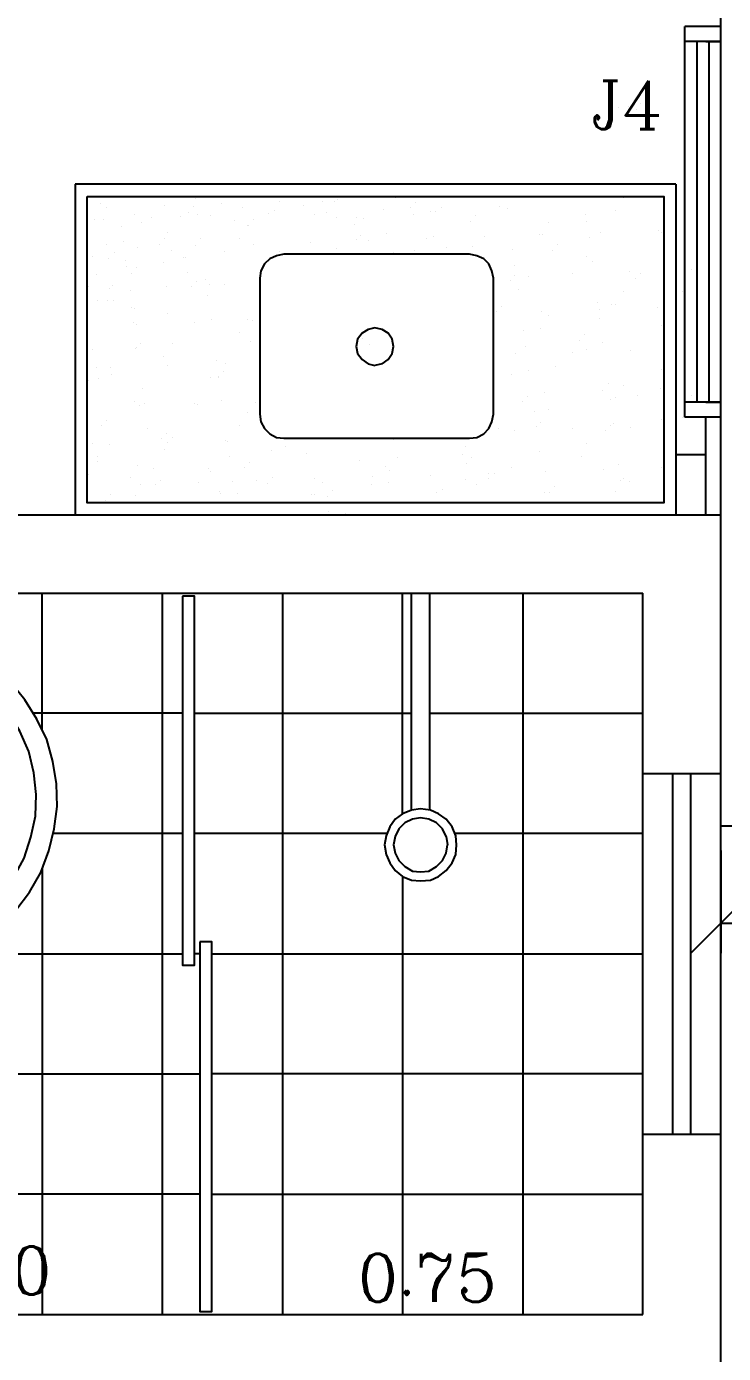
# Model space of a CAD drawing. Extents: x -7 to 295, y -11 to 39.
# Drawn here: x 194.559 to 195.719, y 19.782 to 21.989 of the extents above; entities that cross this region are included whole.
import ezdxf
from ezdxf.enums import TextEntityAlignment as Align

# ---------------------------------------------------------------- set-up
doc = ezdxf.new("R2010")
doc.units = 0
doc.header["$LTSCALE"] = 20
doc.layers.get('0').update_dxf_attribs({"linetype": 'CONTINUOUS'})
doc.layers.get('DEFPOINTS').update_dxf_attribs({"linetype": 'CONTINUOUS'})
for name, color, linetype in [('APARELHO', 1, 'CONTINUOUS'), ('CORTES', 6, 'CONTINUOUS'), ('COTAS', 244, 'CONTINUOUS'), ('EQUIPAMENTO', 244, 'CONTINUOUS'), ('JANELA', 5, 'CONTINUOUS'), ('MADEIRAME', 244, 'CONTINUOUS'), ('PAREDALV', 7, 'CONTINUOUS'), ('PAREDE', 250, 'CONTINUOUS'), ('PEN33', 7, 'CONTINUOUS'), ('PEN7', 7, 'CONTINUOUS'), ('PISO', 30, 'CONTINUOUS'), ('PORTA', 1, 'CONTINUOUS'), ('TEXTO', 244, 'CONTINUOUS'), ('VISTAP', 244, 'CONTINUOUS')]:
    doc.layers.add(name, color=color, linetype=linetype)
doc.styles.add('ROMANC', font='romanc.shx', dxfattribs={"height": 0.08})
doc.dimstyles.new('ROMANC', dxfattribs={"dimtxt": 0.1, "dimasz": 0.18, "dimexe": 0.05, "dimexo": 0.0625, "dimgap": 0.09, "dimtad": 0, "dimzin": 0, "dimtxsty": 'ROMANC', "dimblk1": 'NONE', "dimblk2": 'NONE', "dimsah": 1, "dimcen": 0.09, "dimclrd": 244, "dimclre": 244, "dimclrt": 244, "dimazin": 3, "dimtfac": 1, "dimtdec": 4, "dimtofl": 0, "dimtmove": 0, "dimatfit": 3, "dimtolj": 1, "dimtzin": 0})

# ---------------------------------------------------------------- blocks, each defined once
blk = doc.blocks.new('_OBLIQUE')
at = {"color": 0, "linetype": 'BYBLOCK'}
blk.add_line((-0.5, -0.5), (0.5, 0.5), dxfattribs=at)
blk = doc.blocks.new('*D239')
at = {"color": 244, "linetype": 'BYBLOCK'}
for p, q in [((163.8435, 24.6743), (164.9121, 24.6743)), ((164.8621, 24.6743), (164.8621, 20.7362)), ((164.8621, 16.3743), (164.8621, 20.3123)), ((163.8435, 16.3743), (164.9121, 16.3743))]:
    blk.add_line(p, q, dxfattribs=at)
at = {"layer": 'DEFPOINTS', "color": 0, "linetype": 'BYBLOCK'}
for p in [(163.781, 24.6743), (163.781, 16.3743), (164.8621, 16.3743)]:
    blk.add_point(p, dxfattribs=at)
at = {"color": 244, "linetype": 'BYBLOCK', "xscale": 0.1, "yscale": 0.1, "zscale": 0.1}
for p, rotation in [((164.8621, 24.6743), 90), ((164.8621, 16.3743), 270)]:
    blk.add_blockref('_OBLIQUE', p, dxfattribs=dict(at, rotation=rotation))
at = {"color": 244, "linetype": 'BYBLOCK', "insert": (164.8621, 20.5243), "char_height": 0.08, "attachment_point": 5, "rotation": 90, "style": 'ROMANC'}
blk.add_mtext('\\A1;8.30', dxfattribs=at)
blk = doc.blocks.new('*D220')
at = {"color": 244, "linetype": 'BYBLOCK'}
for p, q in [((159.456, 16.5318), (159.456, 16.6499)), ((160.456, 16.5568), (160.456, 16.6499)), ((159.456, 16.5999), (159.7441, 16.5999)), ((160.456, 16.5999), (160.1679, 16.5999))]:
    blk.add_line(p, q, dxfattribs=at)
at = {"layer": 'DEFPOINTS', "color": 0, "linetype": 'BYBLOCK'}
for p in [(163.651, 20.7802), (162.9335, 20.7243), (163.651, 20.7193), (160.456, 16.5999), (160.456, 16.4943), (159.456, 16.4693)]:
    blk.add_point(p, dxfattribs=at)
at = {"color": 244, "linetype": 'BYBLOCK', "xscale": 0.1, "yscale": 0.1, "zscale": 0.1, "rotation": 180}
blk.add_blockref('_OBLIQUE', (159.456, 16.5999), dxfattribs=at)
at = {"color": 244, "linetype": 'BYBLOCK', "xscale": 0.1, "yscale": 0.1, "zscale": 0.1}
blk.add_blockref('_OBLIQUE', (160.456, 16.5999), dxfattribs=at)
at = {"color": 244, "linetype": 'BYBLOCK', "char_height": 0.08, "attachment_point": 5, "style": 'ROMANC'}
for s, insert in [('\\A1;{0.75}', (163.2923, 20.7802)), ('\\A1;1.00', (159.956, 16.5999))]:
    blk.add_mtext(s, dxfattribs=dict(at, insert=insert))
blk = doc.blocks.new('*X54')
at = {"color": 0, "linetype": 'CONTINUOUS'}
for p, q in [((5.852, -1.3009), (5.852, -1.3009)), ((5.8871, -1.3094), (5.8871, -1.3094)), ((5.8891, -1.3039), (5.8891, -1.3039)), ((6.015, -1.31), (6.015, -1.31)), ((6.0448, -1.3037), (6.0448, -1.3037)), ((6.1171, -1.3029), (6.1171, -1.3029)), ((6.15, -1.3052), (6.15, -1.3052)), ((6.2005, -1.3034), (6.2005, -1.3034)), ((6.2809, -1.3035), (6.2809, -1.3035)), ((5.9576, -1.3383), (5.9576, -1.3383)), ((6.1606, -1.3428), (6.1606, -1.3428)), ((5.8324, -1.3674), (5.8324, -1.3674)), ((5.9547, -1.3563), (5.9547, -1.3563)), ((5.9668, -1.3468), (5.9668, -1.3468)), ((5.9882, -1.3671), (5.9882, -1.3671)), ((6.0856, -1.3546), (6.0856, -1.3546)), ((6.1439, -1.3668), (6.1439, -1.3668)), ((6.2135, -1.3552), (6.2135, -1.3552)), ((6.2996, -1.3665), (6.2996, -1.3665)), ((5.8535, -1.3808), (5.8535, -1.3808)), ((6.0092, -1.3805), (6.0092, -1.3805)), ((6.0103, -1.3867), (6.0103, -1.3867)), ((6.1649, -1.3802), (6.1649, -1.3802)), ((6.1672, -1.3888), (6.1672, -1.3888)), ((6.2079, -1.3835), (6.2079, -1.3835)), ((6.2104, -1.3884), (6.2104, -1.3884)), ((6.2758, -1.3746), (6.2758, -1.3746)), ((6.3018, -1.3711), (6.3018, -1.3711)), ((6.3206, -1.3799), (6.3206, -1.3799)), ((5.8902, -1.4058), (5.8902, -1.4058)), ((6.0066, -1.41), (6.0066, -1.41)), ((6.0181, -1.4064), (6.0181, -1.4064)), ((6.0327, -1.4066), (6.0327, -1.4066)), ((6.0733, -1.4012), (6.0733, -1.4012)), ((6.1412, -1.3923), (6.1412, -1.3923)), ((6.1532, -1.4015), (6.1532, -1.4015)), ((6.2196, -1.3968), (6.2196, -1.3968)), ((6.284, -1.3998), (6.284, -1.3998)), ((5.86, -1.4305), (5.86, -1.4305)), ((5.872, -1.4277), (5.872, -1.4277)), ((5.8981, -1.4243), (5.8981, -1.4243)), ((5.9294, -1.4291), (5.9294, -1.4291)), ((5.9387, -1.4189), (5.9387, -1.4189)), ((6.0601, -1.4323), (6.0601, -1.4323)), ((6.0851, -1.4289), (6.0851, -1.4289)), ((6.2408, -1.4286), (6.2408, -1.4286)), ((5.9578, -1.4526), (5.9578, -1.4526)), ((6.0693, -1.4407), (6.0693, -1.4407)), ((6.0887, -1.451), (6.0887, -1.451)), ((6.2166, -1.4516), (6.2166, -1.4516)), ((6.2631, -1.4367), (6.2631, -1.4367)), ((5.9098, -1.4761), (5.9098, -1.4761)), ((5.8728, -1.4926), (5.8728, -1.4926)), ((5.919, -1.4846), (5.919, -1.4846)), ((6.0285, -1.4923), (6.0285, -1.4923)), ((6.1128, -1.4806), (6.1128, -1.4806)), ((6.1563, -1.4978), (6.1563, -1.4978)), ((6.1842, -1.492), (6.1842, -1.492)), ((6.2872, -1.4962), (6.2872, -1.4962)), ((6.3129, -1.4823), (6.3129, -1.4823)), ((6.3219, -1.4979), (6.3219, -1.4979)), ((6.3221, -1.4907), (6.3221, -1.4907)), ((5.8934, -1.5021), (5.8934, -1.5021)), ((5.8939, -1.506), (5.8939, -1.506)), ((6.0213, -1.5027), (6.0213, -1.5027)), ((6.0496, -1.5057), (6.0496, -1.5057)), ((6.1873, -1.5157), (6.1873, -1.5157)), ((6.2053, -1.5054), (6.2053, -1.5054)), ((6.2133, -1.5122), (6.2133, -1.5122)), ((6.254, -1.5069), (6.254, -1.5069)), ((5.9625, -1.5244), (5.9625, -1.5244)), ((5.9848, -1.5423), (5.9848, -1.5423)), ((6.0527, -1.5334), (6.0527, -1.5334)), ((6.0788, -1.53), (6.0788, -1.53)), ((6.1194, -1.5246), (6.1194, -1.5246)), ((6.1625, -1.5262), (6.1625, -1.5262)), ((6.1718, -1.5346), (6.1718, -1.5346)), ((5.8502, -1.56), (5.8502, -1.56)), ((5.9181, -1.5511), (5.9181, -1.5511)), ((5.9442, -1.5477), (5.9442, -1.5477)), ((5.961, -1.549), (5.961, -1.549)), ((5.9698, -1.5543), (5.9698, -1.5543)), ((6.0919, -1.5473), (6.0919, -1.5473)), ((6.1255, -1.5541), (6.1255, -1.5541)), ((6.2198, -1.5479), (6.2198, -1.5479)), ((6.2812, -1.5538), (6.2812, -1.5538)), ((6.0122, -1.57), (6.0122, -1.57)), ((6.0215, -1.5785), (6.0215, -1.5785)), ((6.2153, -1.5745), (6.2153, -1.5745)), ((5.8965, -1.5984), (5.8965, -1.5984)), ((6.2903, -1.5925), (6.2903, -1.5925)), ((5.8619, -1.6139), (5.8619, -1.6139)), ((5.8712, -1.6224), (5.8712, -1.6224)), ((5.9132, -1.6178), (5.9132, -1.6178)), ((6.2457, -1.6306), (6.2457, -1.6306)), ((6.265, -1.6201), (6.265, -1.6201)), ((6.2742, -1.6285), (6.2742, -1.6285)), ((6.3001, -1.6303), (6.3001, -1.6303)), ((6.2334, -1.639), (6.2334, -1.639)), ((6.2594, -1.6356), (6.2594, -1.6356)), ((5.9147, -1.6622), (5.9147, -1.6622)), ((6.3177, -1.6684), (6.3177, -1.6684)), ((5.8545, -1.6798), (5.8545, -1.6798)), ((5.8557, -1.6888), (5.8557, -1.6888)), ((5.8963, -1.6834), (5.8963, -1.6834)), ((5.8997, -1.6948), (5.8997, -1.6948)), ((6.2935, -1.6889), (6.2935, -1.6889)), ((6.3216, -1.679), (6.3216, -1.679)), ((6.265, -1.7424), (6.265, -1.7424)), ((5.8322, -1.7465), (5.8322, -1.7465)), ((6.2795, -1.7624), (6.2795, -1.7624)), ((6.2861, -1.7558), (6.2861, -1.7558)), ((6.3055, -1.759), (6.3055, -1.759)), ((6.2966, -1.7852), (6.2966, -1.7852)), ((5.8668, -1.8), (5.8668, -1.8)), ((5.8949, -1.805), (5.8949, -1.805)), ((5.9028, -1.7911), (5.9028, -1.7911)), ((6.0669, -1.8017), (6.0669, -1.8017)), ((6.077, -1.7891), (6.077, -1.7891)), ((6.2699, -1.8062), (6.2699, -1.8062)), ((5.8758, -1.8156), (5.8758, -1.8156)), ((5.9018, -1.8122), (5.9018, -1.8122)), ((6.0761, -1.8102), (6.0761, -1.8102)), ((5.8354, -1.8429), (5.8354, -1.8429)), ((5.9166, -1.8456), (5.9166, -1.8456)), ((5.9258, -1.8541), (5.9258, -1.8541)), ((6.3197, -1.8518), (6.3197, -1.8518)), ((5.8383, -1.8685), (5.8383, -1.8685)), ((6.3054, -1.8676), (6.3054, -1.8676)), ((6.3289, -1.8602), (6.3289, -1.8602)), ((5.8593, -1.8819), (5.8593, -1.8819)), ((5.906, -1.8875), (5.906, -1.8875)), ((6.2577, -1.8948), (6.2577, -1.8948)), ((6.2998, -1.8815), (6.2998, -1.8815)), ((6.3256, -1.8858), (6.3256, -1.8858)), ((6.3265, -1.881), (6.3265, -1.881)), ((5.8385, -1.9392), (5.8385, -1.9392)), ((5.9219, -1.939), (5.9219, -1.939)), ((6.2324, -1.9333), (6.2324, -1.9333)), ((6.2467, -1.9297), (6.2467, -1.9297)), ((5.8539, -1.9479), (5.8539, -1.9479)), ((5.8688, -1.9834), (5.8688, -1.9834)), ((5.9091, -1.9838), (5.9091, -1.9838)), ((6.037, -1.9844), (6.037, -1.9844)), ((6.1721, -1.9796), (6.1721, -1.9796)), ((6.3029, -1.9779), (6.3029, -1.9779)), ((5.878, -1.9919), (5.878, -1.9919)), ((5.8786, -1.9937), (5.8786, -1.9937)), ((5.8997, -2.0071), (5.8997, -2.0071)), ((6.0344, -1.9934), (6.0344, -1.9934)), ((6.0554, -2.0068), (6.0554, -2.0068)), ((6.0718, -1.9878), (6.0718, -1.9878)), ((6.1901, -1.9931), (6.1901, -1.9931)), ((6.2111, -2.0065), (6.2111, -2.0065)), ((6.2719, -1.9896), (6.2719, -1.9896)), ((6.2811, -1.998), (6.2811, -1.998)), ((5.9767, -2.0307), (5.9767, -2.0307)), ((6.1076, -2.029), (6.1076, -2.029)), ((6.2355, -2.0296), (6.2355, -2.0296)), ((6.2371, -2.0269), (6.2371, -2.0269)), ((6.2632, -2.0235), (6.2632, -2.0235)), ((6.3038, -2.0182), (6.3038, -2.0182)), ((5.8417, -2.0356), (5.8417, -2.0356)), ((5.9215, -2.0317), (5.9215, -2.0317)), ((6.1025, -2.0447), (6.1025, -2.0447)), ((6.1216, -2.0334), (6.1216, -2.0334)), ((6.1286, -2.0412), (6.1286, -2.0412)), ((6.1308, -2.0419), (6.1308, -2.0419)), ((6.1692, -2.0359), (6.1692, -2.0359)), ((6.3246, -2.0379), (6.3246, -2.0379)), ((5.9, -2.0713), (5.9, -2.0713)), ((5.9679, -2.0624), (5.9679, -2.0624)), ((5.9756, -2.0555), (5.9756, -2.0555)), ((5.994, -2.0589), (5.994, -2.0589)), ((6.0346, -2.0536), (6.0346, -2.0536)), ((6.1313, -2.0552), (6.1313, -2.0552)), ((6.287, -2.0549), (6.287, -2.0549)), ((6.3061, -2.0742), (6.3061, -2.0742)), ((5.8334, -2.0801), (5.8334, -2.0801)), ((5.8594, -2.0767), (5.8594, -2.0767)), ((5.9123, -2.0801), (5.9123, -2.0801)), ((5.9712, -2.0773), (5.9712, -2.0773)), ((5.9805, -2.0858), (5.9805, -2.0858)), ((6.0402, -2.0808), (6.0402, -2.0808)), ((6.1743, -2.0817), (6.1743, -2.0817)), ((6.1752, -2.0759), (6.1752, -2.0759)), ((5.919, -2.1189), (5.919, -2.1189)), ((6.0747, -2.1186), (6.0747, -2.1186)), ((6.2304, -2.1183), (6.2304, -2.1183)), ((5.8302, -2.1297), (5.8302, -2.1297)), ((5.8448, -2.1319), (5.8448, -2.1319)), ((5.9401, -2.1323), (5.9401, -2.1323)), ((5.9799, -2.127), (5.9799, -2.127)), ((6.024, -2.1256), (6.024, -2.1256)), ((6.0958, -2.132), (6.0958, -2.132)), ((6.1108, -2.1254), (6.1108, -2.1254)), ((6.224, -2.1273), (6.224, -2.1273)), ((6.2333, -2.1358), (6.2333, -2.1358)), ((6.2387, -2.126), (6.2387, -2.126)), ((6.2515, -2.1317), (6.2515, -2.1317)), ((6.2153, -2.1593), (6.2153, -2.1593)), ((6.2832, -2.1503), (6.2832, -2.1503)), ((6.3093, -2.1469), (6.3093, -2.1469)), ((5.8603, -2.1809), (5.8603, -2.1809)), ((5.8737, -2.1695), (5.8737, -2.1695)), ((5.9154, -2.1765), (5.9154, -2.1765)), ((6.016, -2.1807), (6.016, -2.1807)), ((6.0401, -2.1823), (6.0401, -2.1823)), ((6.0433, -2.1771), (6.0433, -2.1771)), ((6.0737, -2.1712), (6.0737, -2.1712)), ((6.0807, -2.177), (6.0807, -2.177)), ((6.0829, -2.1797), (6.0829, -2.1797)), ((6.1486, -2.168), (6.1486, -2.168)), ((6.1717, -2.1804), (6.1717, -2.1804)), ((6.1747, -2.1646), (6.1747, -2.1646)), ((6.1784, -2.1722), (6.1784, -2.1722)), ((6.2768, -2.1757), (6.2768, -2.1757)), ((6.3092, -2.1706), (6.3092, -2.1706)), ((6.3274, -2.1801), (6.3274, -2.1801)), ((5.8795, -2.2035), (5.8795, -2.2035)), ((5.9055, -2.2001), (5.9055, -2.2001)), ((5.9461, -2.1947), (5.9461, -2.1947)), ((6.014, -2.1858), (6.014, -2.1858)), ((5.848, -2.2282), (5.848, -2.2282)), ((5.9234, -2.2151), (5.9234, -2.2151)), ((5.9326, -2.2236), (5.9326, -2.2236)), ((5.983, -2.2234), (5.983, -2.2234)), ((6.1139, -2.2217), (6.1139, -2.2217)), ((6.1264, -2.2195), (6.1264, -2.2195)), ((6.2418, -2.2223), (6.2418, -2.2223)), ((6.3265, -2.2213), (6.3265, -2.2213)), ((5.9594, -2.2441), (5.9594, -2.2441)), ((6.1151, -2.2438), (6.1151, -2.2438)), ((6.2708, -2.2435), (6.2708, -2.2435)), ((6.3357, -2.2297), (6.3357, -2.2297)), ((5.9805, -2.2575), (5.9805, -2.2575)), ((6.1362, -2.2572), (6.1362, -2.2572)), ((6.2919, -2.2569), (6.2919, -2.2569))]:
    blk.add_line(p, q, dxfattribs=at)
blk = doc.blocks.new('*D230')
at = {"layer": 'DEFPOINTS', "color": 0, "linetype": 'BYBLOCK'}
for p in [(163.651, 20.7921), (161.451, 20.7193), (163.651, 20.7193)]:
    blk.add_point(p, dxfattribs=at)
at = {"color": 244, "linetype": 'BYBLOCK', "insert": (162.551, 20.7921), "char_height": 0.08, "attachment_point": 5, "style": 'ROMANC'}
blk.add_mtext('\\A1;2.20', dxfattribs=at)
blk = doc.blocks.new('*D243')
at = {"layer": 'DEFPOINTS', "color": 0, "linetype": 'BYBLOCK'}
for p in [(163.651, 20.7802), (162.9335, 20.7243), (163.651, 20.7193)]:
    blk.add_point(p, dxfattribs=at)
at = {"color": 244, "linetype": 'BYBLOCK', "insert": (163.2923, 20.7802), "char_height": 0.08, "attachment_point": 5, "style": 'ROMANC'}
blk.add_mtext('\\A1;{0.75}', dxfattribs=at)
blk = doc.blocks.new('*D240')
at = {"color": 244, "linetype": 'BYBLOCK'}
for p, q in [((163.781, 21.4911), (163.781, 21.32)), ((164.4711, 21.4911), (164.4711, 21.32)), ((163.781, 21.37), (163.9142, 21.37)), ((164.4711, 21.37), (164.338, 21.37))]:
    blk.add_line(p, q, dxfattribs=at)
at = {"layer": 'DEFPOINTS', "color": 0, "linetype": 'BYBLOCK'}
for p in [(163.781, 21.5536), (164.4711, 21.5536), (164.4711, 21.37)]:
    blk.add_point(p, dxfattribs=at)
at = {"color": 244, "linetype": 'BYBLOCK', "xscale": 0.1, "yscale": 0.1, "zscale": 0.1, "rotation": 180}
blk.add_blockref('_OBLIQUE', (163.781, 21.37), dxfattribs=at)
at = {"color": 244, "linetype": 'BYBLOCK', "xscale": 0.1, "yscale": 0.1, "zscale": 0.1}
blk.add_blockref('_OBLIQUE', (164.4711, 21.37), dxfattribs=at)
at = {"color": 244, "linetype": 'BYBLOCK', "insert": (164.1261, 21.37), "char_height": 0.08, "attachment_point": 5, "style": 'ROMANC'}
blk.add_mtext('\\A1;{0,70}', dxfattribs=at)
blk = doc.blocks.new('*D221')
at = {"color": 244, "linetype": 'BYBLOCK'}
for p, q in [((157.781, 25.2464), (157.781, 25.519)), ((163.781, 25.2464), (163.781, 25.519)), ((157.781, 25.469), (160.5691, 25.469)), ((163.781, 25.469), (160.9929, 25.469)), ((164.5336, 23.7859), (164.6638, 23.7859)), ((164.6138, 23.7859), (164.6138, 22.8708)), ((164.6138, 21.5319), (164.6138, 22.447)), ((164.5336, 21.5319), (164.6638, 21.5319))]:
    blk.add_line(p, q, dxfattribs=at)
at = {"layer": 'DEFPOINTS', "color": 0, "linetype": 'BYBLOCK'}
for p in [(163.781, 25.469), (157.781, 25.1839), (163.781, 25.1839), (164.4711, 23.7859), (164.4711, 21.5319), (164.6138, 21.5319)]:
    blk.add_point(p, dxfattribs=at)
at = {"color": 244, "linetype": 'BYBLOCK', "xscale": 0.1, "yscale": 0.1, "zscale": 0.1}
for p, rotation in [((157.781, 25.469), 180), ((164.6138, 23.7859), 90), ((164.6138, 21.5319), 270)]:
    blk.add_blockref('_OBLIQUE', p, dxfattribs=dict(at, rotation=rotation))
blk.add_blockref('_OBLIQUE', (163.781, 25.469), dxfattribs=at)
at = {"color": 244, "linetype": 'BYBLOCK', "insert": (160.781, 25.469), "char_height": 0.08, "attachment_point": 5, "style": 'ROMANC'}
blk.add_mtext('\\A1;6.00', dxfattribs=at)
at = {"color": 244, "linetype": 'BYBLOCK', "insert": (164.6138, 22.6589), "char_height": 0.08, "attachment_point": 5, "rotation": 90, "style": 'ROMANC'}
blk.add_mtext('\\A1;2.25', dxfattribs=at)

msp = doc.modelspace()

# ---------------------------------------------------------------- linework, layer by layer
at = {"layer": 'APARELHO', "color": 244}
for points in [[(195.2001, 20.6854), (195.2001, 21.0467)], [(195.2301, 21.0467), (195.2301, 20.6854)], [(194.5413, 20.5192), (194.5638, 20.5492), (194.5826, 20.5817), (194.5963, 20.6179), (194.6051, 20.6542), (194.6101, 20.6917), (194.6088, 20.7292), (194.6026, 20.7667), (194.5926, 20.8029), (194.5763, 20.8367), (194.5563, 20.8692), (194.5326, 20.8979)], [(194.5163, 20.5442), (194.5376, 20.5742), (194.5551, 20.6054), (194.5663, 20.6404), (194.5738, 20.6754), (194.5751, 20.7117), (194.5713, 20.7479), (194.5626, 20.7829), (194.5476, 20.8167), (194.5288, 20.8479)], [(195.2751, 20.6279), (195.2738, 20.6429), (195.2676, 20.6579), (195.2576, 20.6704), (195.2451, 20.6792), (195.2313, 20.6854), (195.2151, 20.6879), (195.2001, 20.6854), (195.1851, 20.6792), (195.1726, 20.6704), (195.1638, 20.6579), (195.1576, 20.6429), (195.1551, 20.6279), (195.1576, 20.6117), (195.1638, 20.5979), (195.1726, 20.5854), (195.1851, 20.5754), (195.2001, 20.5692), (195.2151, 20.5679), (195.2313, 20.5692), (195.2451, 20.5754), (195.2576, 20.5854), (195.2676, 20.5979), (195.2738, 20.6117), (195.2751, 20.6279)], [(195.2576, 20.6417), (195.2513, 20.6542), (195.2413, 20.6642), (195.2288, 20.6704), (195.2151, 20.6729), (195.2013, 20.6704), (195.1888, 20.6642), (195.1788, 20.6542), (195.1726, 20.6417), (195.1701, 20.6279), (195.1726, 20.6142), (195.1788, 20.6017), (195.1888, 20.5917), (195.2013, 20.5842), (195.2151, 20.5829), (195.2288, 20.5842), (195.2413, 20.5917), (195.2513, 20.6017), (195.2576, 20.6142), (195.2601, 20.6279)], [(195.2576, 20.6417), (195.2601, 20.6279)]]:
    msp.add_lwpolyline(points, dxfattribs=at)
at = {"layer": 'EQUIPAMENTO', "color": 30, "linetype": 'CONTINUOUS'}
for points in [[(195.5454, 21.8543), (195.5454, 21.8543)], [(195.5607, 21.8568), (195.5607, 21.8568)], [(195.5816, 21.8605), (195.5816, 21.8605)], [(195.5741, 21.8518), (195.5741, 21.8518)], [(195.5907, 21.8505), (195.5907, 21.8505)], [(194.6401, 21.7267), (194.6401, 21.1767)], [(195.6401, 21.7267), (194.6401, 21.7267)], [(195.6401, 21.7267), (195.6401, 21.2767)], [(194.6601, 21.7067), (195.6201, 21.7067), (195.6201, 21.1967), (194.6601, 21.1967), (194.6601, 21.7067)], [(194.7313, 21.7054), (194.7313, 21.7054)], [(194.6826, 21.6942), (194.6826, 21.6942)], [(194.8288, 21.6804), (194.8288, 21.6804)], [(194.8363, 21.6904), (194.8363, 21.6904)], [(194.9188, 21.6879), (194.9188, 21.6879)], [(194.9613, 21.6779), (194.9613, 21.6779)], [(195.0201, 21.6917), (195.0201, 21.6917)], [(195.0576, 21.6804), (195.0576, 21.6804)], [(195.0713, 21.6979), (195.0713, 21.6979)], [(195.1538, 21.6842), (195.1538, 21.6842)], [(195.1976, 21.6879), (195.1976, 21.6879)], [(195.2063, 21.6967), (195.2063, 21.6967)], [(195.2501, 21.6879), (195.2501, 21.6879)], [(195.3463, 21.6904), (195.3463, 21.6904)], [(194.6713, 21.6679), (194.6713, 21.6679)], [(194.6863, 21.6679), (194.6863, 21.6679)], [(194.7676, 21.6717), (194.7676, 21.6717)], [(194.8151, 21.6729), (194.8151, 21.6729)], [(194.8651, 21.6742), (194.8651, 21.6742)], [(194.9051, 21.6667), (194.9051, 21.6667)], [(195.0751, 21.6717), (195.0751, 21.6717)], [(195.1076, 21.6717), (195.1076, 21.6717)], [(195.2026, 21.6767), (195.2026, 21.6767)], [(194.7888, 21.6367), (194.7888, 21.6367)], [(194.7938, 21.6467), (194.7938, 21.6467)], [(195.1576, 21.6442), (195.1576, 21.6442)], [(194.6913, 21.6267), (194.6913, 21.6267)], [(194.7801, 21.6267), (194.7801, 21.6267)], [(195.1701, 21.6129), (195.1701, 21.6129)], [(195.2051, 21.6167), (195.2051, 21.6167)], [(194.6688, 21.6067), (194.6688, 21.6067)], [(194.7238, 21.6004), (194.7238, 21.6004)], [(194.8201, 21.6042), (194.8201, 21.6042)], [(194.8238, 21.6054), (194.8238, 21.6054)], [(194.9476, 21.3442), (194.9488, 21.3317), (194.9551, 21.3204), (194.9638, 21.3117), (194.9751, 21.3054), (194.9876, 21.3042), (195.2963, 21.3042), (195.3088, 21.3054), (195.3201, 21.3117), (195.3288, 21.3204), (195.3338, 21.3317), (195.3363, 21.3442), (195.3363, 21.5704), (195.3338, 21.5829), (195.3288, 21.5942), (195.3201, 21.6029), (195.3088, 21.6079), (195.2963, 21.6104), (194.9876, 21.6104), (194.9751, 21.6079), (194.9638, 21.6029), (194.9551, 21.5942), (194.9488, 21.5829), (194.9476, 21.5704), (194.9476, 21.3442)], [(195.0126, 21.6104), (195.0126, 21.6104)], [(194.7338, 21.5779), (194.7338, 21.5779)], [(194.7426, 21.5879), (194.7426, 21.5879)], [(194.8276, 21.5792), (194.8276, 21.5792)], [(194.7013, 21.5592), (194.7013, 21.5592)], [(194.7326, 21.5504), (194.7326, 21.5504)], [(194.6763, 21.5329), (194.6763, 21.5329)], [(194.6938, 21.5342), (194.6938, 21.5342)], [(194.7038, 21.5329), (194.7038, 21.5329)], [(195.1513, 21.4279), (195.1613, 21.4354), (195.1676, 21.4454), (195.1701, 21.4567), (195.1676, 21.4692), (195.1613, 21.4792), (195.1513, 21.4854), (195.1388, 21.4879), (195.1276, 21.4854), (195.1176, 21.4792), (195.1101, 21.4692), (195.1076, 21.4567), (195.1101, 21.4454), (195.1176, 21.4354), (195.1276, 21.4279), (195.1388, 21.4254)], [(194.6688, 21.4517), (194.6688, 21.4517)], [(195.1513, 21.4279), (195.1388, 21.4254)], [(194.6788, 21.4029), (194.6788, 21.4029)], [(194.6838, 21.3254), (194.6838, 21.3254)], [(194.6926, 21.3342), (194.6926, 21.3342)], [(194.6688, 21.2954), (194.6688, 21.2954)], [(194.9663, 21.2842), (194.9663, 21.2842)], [(195.1701, 21.3017), (195.1701, 21.3017)], [(194.6776, 21.2742), (194.6776, 21.2742)], [(194.7326, 21.2392), (194.7326, 21.2392)], [(194.9688, 21.2392), (194.9688, 21.2392)], [(195.3288, 21.2367), (195.3288, 21.2367)], [(195.3376, 21.2454), (195.3376, 21.2454)], [(194.7826, 21.2342), (194.7826, 21.2342)], [(194.9601, 21.2292), (194.9601, 21.2292)], [(195.1326, 21.2267), (195.1326, 21.2267)], [(195.3076, 21.2267), (195.3076, 21.2267)], [(195.5632, 21.232), (195.5632, 21.232)]]:
    msp.add_lwpolyline(points, dxfattribs=at)
at = {"layer": 'JANELA'}
for p, q in [((195.675, 21.9642), (195.675, 21.3642)), ((195.695, 21.9642), (195.695, 21.3642)), ((195.6351, 20.1467), (195.6351, 20.7467)), ((195.6651, 20.1467), (195.6651, 20.7467))]:
    msp.add_line(p, q, dxfattribs=at)
at = {"layer": 'JANELA', "color": 244}
for p, q in [((195.5851, 20.1467), (195.5851, 20.7467)), ((195.7151, 20.1467), (195.7151, 20.7467))]:
    msp.add_line(p, q, dxfattribs=at)
at = {"layer": 'PAREDALV'}
for p, q in [((193.2551, 21.1767), (195.7151, 21.1767)), ((195.7151, 20.7467), (195.7151, 21.1767)), ((193.3851, 21.0467), (195.5851, 21.0467)), ((195.5851, 20.7467), (195.5851, 21.0467)), ((195.5851, 20.7467), (195.7151, 20.7467)), ((195.5851, 20.1467), (195.7151, 20.1467)), ((195.5851, 19.8467), (195.5851, 20.1467)), ((195.7151, 19.7167), (195.7151, 20.1467)), ((193.3851, 19.8467), (195.5851, 19.8467))]:
    msp.add_line(p, q, dxfattribs=at)
at = {"layer": 'PAREDE'}
for p, q in [((195.7151, 21.9142), (195.7151, 22.0892)), ((195.6551, 21.9642), (195.6551, 21.9892)), ((195.7151, 21.9892), (195.6901, 21.9892)), ((195.6551, 21.3392), (195.6551, 21.3642)), ((195.7151, 21.1767), (195.7151, 21.3642)), ((195.6901, 21.1767), (195.6901, 21.3392)), ((195.7151, 21.3392), (195.6901, 21.3392))]:
    msp.add_line(p, q, dxfattribs=at)
at = {"layer": 'PAREDE', "color": 250}
for p, q in [((195.6901, 21.9892), (195.6551, 21.9892)), ((195.7151, 21.9642), (195.6551, 21.9642)), ((195.7151, 21.9642), (195.6901, 21.9642)), ((195.6901, 21.9642), (195.7151, 21.9642)), ((195.7151, 21.3642), (195.6551, 21.3642)), ((195.6901, 21.3642), (195.7151, 21.3642)), ((195.7151, 21.3642), (195.6901, 21.3642)), ((195.6901, 21.3392), (195.6551, 21.3392))]:
    msp.add_line(p, q, dxfattribs=at)
at = {"layer": 'PAREDE', "color": 250, "linetype": 'CONTINUOUS'}
for p, q in [((195.6901, 21.2767), (195.6401, 21.2767)), ((195.6401, 21.2767), (195.6401, 21.1767))]:
    msp.add_line(p, q, dxfattribs=at)
at = {"layer": 'PEN33', "color": 31}
for points in [[(195.666, 21.5852), (195.666, 21.5852)], [(195.651, 21.5477), (195.651, 21.5477)], [(195.666, 21.3762), (195.666, 21.3762)], [(195.651, 21.3387), (195.651, 21.3387)], [(194.8617, 21.2541), (194.8617, 21.2541)], [(194.8807, 21.215), (194.8807, 21.215)], [(194.9094, 21.2125), (194.9094, 21.2125)], [(195.0617, 21.1816), (195.0617, 21.1816)], [(195.0905, 21.1791), (195.0905, 21.1791)]]:
    msp.add_lwpolyline(points, dxfattribs=at)
at = {"layer": 'PEN7', "color": 30}
msp.add_lwpolyline([(194.8488, 20.4467), (194.8388, 20.4467)], dxfattribs=at)
at = {"layer": 'PISO', "color": 30}
for points in [[(194.5851, 20.8192), (194.5851, 21.0467)], [(194.7851, 19.8467), (194.7851, 21.0467)], [(194.9851, 21.0467), (194.9851, 19.8467)], [(195.1851, 20.6792), (195.1851, 21.0467)], [(195.3851, 21.0467), (195.3851, 19.8467)], [(194.8188, 20.8467), (194.5713, 20.8467)], [(194.8388, 20.8467), (195.2001, 20.8467)], [(195.2301, 20.8467), (195.5851, 20.8467)], [(194.8188, 20.6467), (194.6038, 20.6467)], [(195.1588, 20.6467), (194.8388, 20.6467)], [(195.5851, 20.6467), (195.2726, 20.6467)], [(194.5851, 20.5892), (194.5851, 19.8467)], [(195.1851, 20.5754), (195.1851, 19.8467)], [(193.3851, 20.4467), (194.8188, 20.4467)], [(194.8676, 20.4467), (195.5851, 20.4467)], [(193.3851, 20.2467), (194.8476, 20.2467)], [(195.5851, 20.2467), (194.8676, 20.2467)], [(194.8476, 20.0467), (193.3851, 20.0467)], [(194.8676, 20.0467), (195.5851, 20.0467)]]:
    msp.add_lwpolyline(points, dxfattribs=at)
at = {"layer": 'PORTA', "color": 244}
for points in [[(194.8188, 21.0417), (194.8188, 20.4279), (194.8388, 20.4279), (194.8388, 21.0417), (194.8188, 21.0417)], [(194.8476, 20.4667), (194.8476, 19.8517), (194.8676, 19.8517), (194.8676, 20.4667), (194.8476, 20.4667)]]:
    msp.add_lwpolyline(points, dxfattribs=at)
at = {"layer": 'VISTAP'}
for p, q in [((195.6551, 21.3642), (195.6551, 21.9642)), ((195.7151, 21.3642), (195.7151, 21.9142))]:
    msp.add_line(p, q, dxfattribs=at)
at = {"layer": 'VISTAP', "color": 30, "linetype": 'CONTINUOUS'}
msp.add_line((195.7151, 20.6594), (196.4051, 20.6594), dxfattribs=at)

# ---------------------------------------------------------------- block references
at = {"layer": 'EQUIPAMENTO', "color": 30, "linetype": 'CONTINUOUS', "rotation": 270}
msp.add_blockref('*X54', (196.9198, 27.5364), dxfattribs=at)

# ---------------------------------------------------------------- texts
at = {"layer": 'TEXTO', "style": 'ROMANC'}
msp.add_text('J4', height=0.08, dxfattribs=at).set_placement((195.5585, 21.8586), align=Align.MIDDLE)

# ---------------------------------------------------------------- dimensions: what is measured, and where the dimension line sits
at = {"layer": 'CORTES', "color": 1, "linetype": 'CONTINUOUS'}
dim = msp.add_linear_dim(base=(195.5851, 19.9077), p1=(194.8676, 19.8517), p2=(195.5851, 19.8467), text='{0.75}', dimstyle='ROMANC', override={"dimasz": 0.1, "dimblk1": 'OBLIQUE', "dimblk2": 'OBLIQUE', "dimse1": 1, "dimse2": 1, "dimsd1": 1, "dimsd2": 1}, dxfattribs=at)
dim.commit()
dim.dimension.update_dxf_attribs({"geometry": '*D243', "text_midpoint": (195.2263, 19.9077), "insert": (31.934, -0.8726)})
at = {"layer": 'COTAS', "color": 244, "linetype": 'CONTINUOUS'}
for base, p1, p2, override, picture, middle in [((195.7151, 24.5965), (189.7151, 24.3114), (195.7151, 24.3114), {"dimasz": 0.1, "dimblk1": 'OBLIQUE', "dimblk2": 'OBLIQUE'}, '*D221', (192.7151, 24.5965)), ((195.5851, 19.9195), (193.3851, 19.8467), (195.5851, 19.8467), {"dimasz": 0.1, "dimblk1": 'OBLIQUE', "dimblk2": 'OBLIQUE', "dimse1": 1, "dimse2": 1, "dimsd1": 1, "dimsd2": 1}, '*D230', (194.4851, 19.9195))]:
    dim = msp.add_linear_dim(base=base, p1=p1, p2=p2, dimstyle='ROMANC', override=override, dxfattribs=at)
    dim.commit()
    dim.dimension.update_dxf_attribs({"geometry": picture, "text_midpoint": middle, "insert": (31.934, -0.8726)})
dim = msp.add_linear_dim(base=(196.7961, 15.5017), p1=(195.7151, 23.8017), p2=(195.7151, 15.5017), angle=90, dimstyle='ROMANC', override={"dimasz": 0.1, "dimblk1": 'OBLIQUE', "dimblk2": 'OBLIQUE'}, dxfattribs=at)
dim.commit()
dim.dimension.update_dxf_attribs({"geometry": '*D239', "text_midpoint": (196.7961, 19.6517), "insert": (31.934, -0.8726)})
dim = msp.add_linear_dim(base=(196.4051, 20.4974), p1=(195.7151, 20.6811), p2=(196.4051, 20.6811), text='{0,70}', dimstyle='ROMANC', override={"dimasz": 0.1, "dimblk1": 'OBLIQUE', "dimblk2": 'OBLIQUE'}, dxfattribs=at)
dim.commit()
dim.dimension.update_dxf_attribs({"geometry": '*D240', "text_midpoint": (196.0601, 20.4974), "insert": (31.934, -0.8726)})
at = {"layer": 'MADEIRAME', "color": 244, "linetype": 'CONTINUOUS'}
dim = msp.add_linear_dim(base=(192.3901, 15.7274), p1=(191.3901, 15.5967), p2=(192.3901, 15.6217), dimstyle='ROMANC', override={"dimasz": 0.1, "dimblk1": 'OBLIQUE', "dimblk2": 'OBLIQUE'}, dxfattribs=at)
dim.commit()
dim.dimension.update_dxf_attribs({"geometry": '*D220', "text_midpoint": (191.8901, 15.7274), "insert": (31.934, -0.8726)})

doc.saveas('drawing.dxf')
